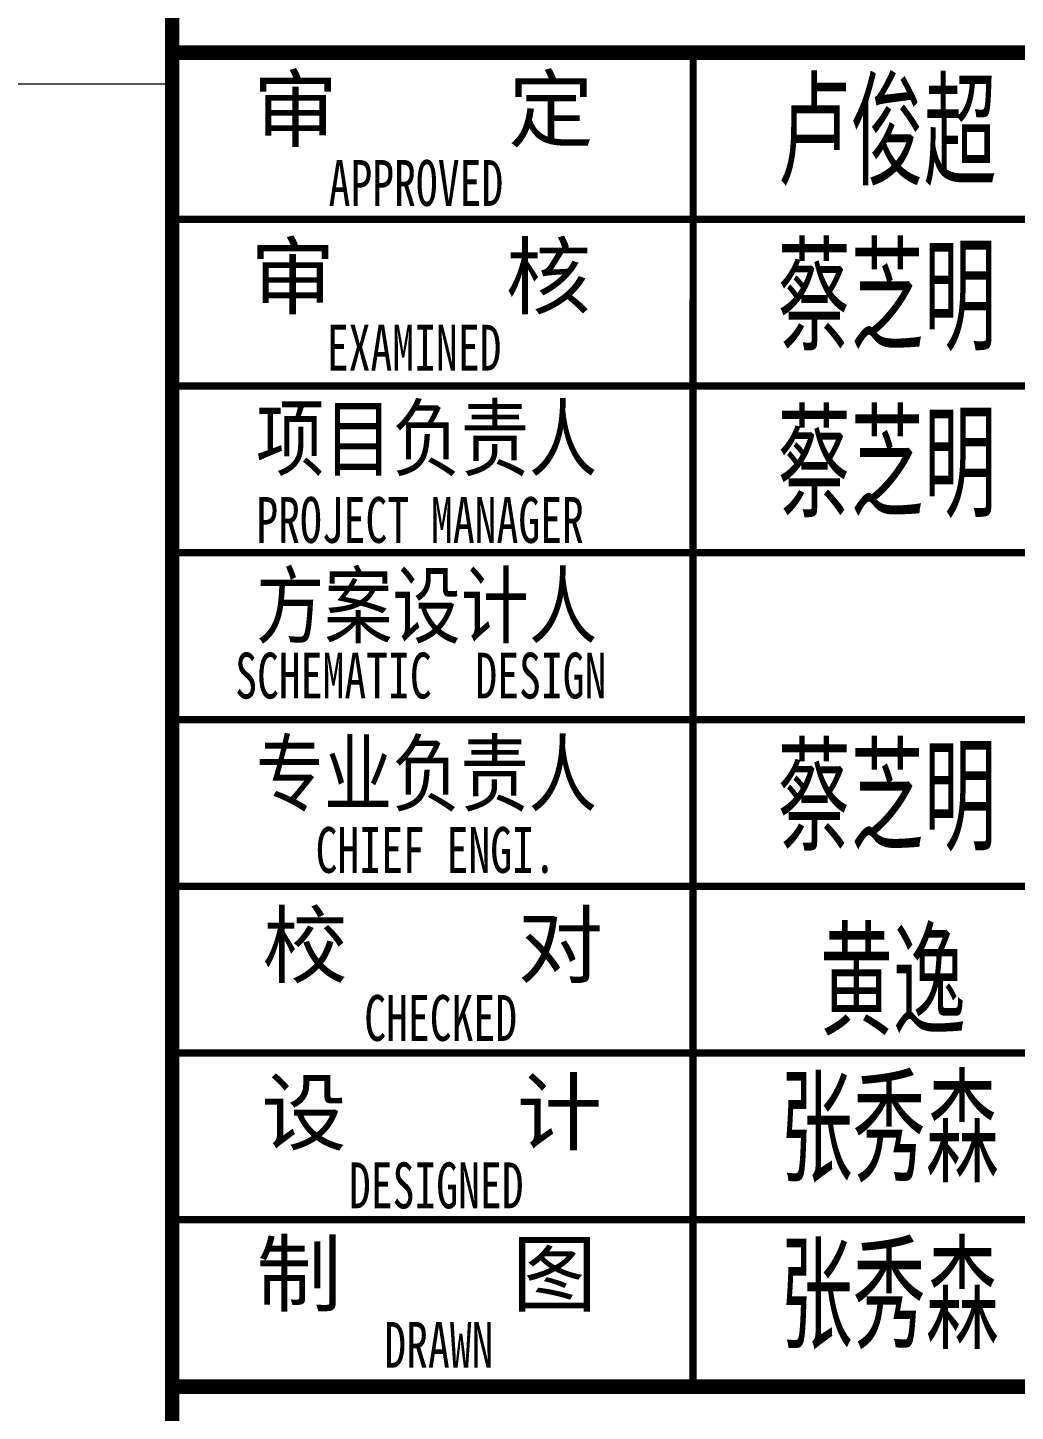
# Model space of a CAD drawing. Extents: x 1188826 to 1909461, y 608442 to 1651179.
# Drawn here: x 1547375 to 1552114, y 1042792 to 1049430 of the extents above; entities that cross this region are included whole.
import ezdxf
from ezdxf.enums import TextEntityAlignment as Align

# ---------------------------------------------------------------- set-up
doc = ezdxf.new("R2010")
doc.units = 0
doc.header["$LTSCALE"] = 1000
doc.header["$MEASUREMENT"] = 0
doc.linetypes.add('ACAD_ISO10W100', pattern=[18.5, 12, -3, 0.5, -3])
doc.linetypes.add('DOTE', pattern=[2.42, 2, -0.2, 0.02, -0.2])
doc.layers.add('DOTE', color=19, linetype='DOTE', lineweight=9)
doc.layers.add('WALL', color=9, linetype='Continuous', lineweight=40)
doc.layers.add('图框', color=140, linetype='Continuous')
doc.layers.add('图签文字', color=147, linetype='Continuous')
doc.styles.add('建筑图签-1', font='simhei.ttf', dxfattribs={"width": 0.7})
doc.styles.add('建筑图签-2', font='TXT.shx', dxfattribs={"width": 0.5, "bigfont": 'HZTXT.shx'})

# ---------------------------------------------------------------- blocks, each defined once
blk = doc.blocks.new('tq5113')
at = {"layer": '图框'}
for points, const_width in [([(0, 0), (0, 57400)], 70), ([(7000, 13200.3), (0, 13200.3)], 70), ([(0, 13200.3), (7000, 13200.3)], 70), ([(2499.5, 6800.3), (2500, 13200.3)], 35), ([(0, 12400.3), (7000, 12400.3)], 35), ([(0, 11600.3), (7000, 11600.3)], 35), ([(0, 10800.3), (7000, 10800.3)], 35), ([(0, 10000.3), (7000, 10000.3)], 35), ([(0, 9200.3), (7000, 9200.3)], 35), ([(0, 8400.3), (7000, 8400.3)], 35), ([(0, 7600.3), (7000, 7600.3)], 35), ([(0, 6800.3), (7000, 6800.3)], 70)]:
    blk.add_lwpolyline(points, dxfattribs=dict(at, const_width=const_width))
at = {"layer": '图框', "style": '建筑图签-1', "width": 0.7}
for s, p in [('APPROVED ', (750.6, 12464.7)), ('EXAMINED  ', (742, 11674.2, -1799)), ('PROJECT MANAGER', (403.9, 10848, -1799)), ('SCHEMATIC  DESIGN', (302.6, 10101.4, -1799))]:
    blk.add_text(s, height=220, dxfattribs=at).set_placement(p)
for s, p in [('CHIEF ENGI.', (1264.5, 9374.8)), ('CHECKED  ', (1393, 8568.8)), ('DESIGNED ', (1319.6, 7765.5)), (' DRAWN   ', (1384.6, 7000.5))]:
    blk.add_text(s, height=220, dxfattribs=at).set_placement(p, align=Align.MIDDLE)
at = {"layer": '图签文字', "color": 7, "style": '建筑图签-1'}
for s, p in [('审    定', (387.7, 12779.2)), ('审    核', (374.6, 11976.9)), ('校    对', (433.3, 8768.2)), ('设    计', (427.9, 7966.5)), ('制    图', (404.9, 7191.7))]:
    blk.add_text(s, height=300, dxfattribs=at).set_placement(p)
at = {"layer": '图签文字', "color": 1, "style": '建筑图签-2', "width": 0.7}
for s, p in [('卢俊超', (2906.2, 12561.9)), ('蔡芝明', (2906.2, 11770.9)), ('蔡芝明', (2906.2, 10970.9)), ('蔡芝明', (2906.2, 9370.9)), ('黄逸', (3108.2, 8486.2)), ('张秀森', (2916.3, 7780.4)), ('张秀森', (2916.3, 6980.4))]:
    blk.add_text(s, height=500, dxfattribs=at).set_placement(p)
at = {"layer": '图签文字', "color": 7, "style": '建筑图签-1', "width": 0.8}
for s, p in [('项目负责人', (402.5, 11200.7)), ('方案设计人', (402.5, 10398.1)), ('专业负责人', (401.2, 9591.6))]:
    blk.add_text(s, height=300, dxfattribs=at).set_placement(p)

msp = doc.modelspace()

# ---------------------------------------------------------------- linework, layer by layer
at = {"layer": 'DOTE', "linetype": 'ACAD_ISO10W100', "ltscale": 100}
msp.add_line((1548068.4, 1049159.3), (1533538.6, 1049159.3), dxfattribs=at)

# ---------------------------------------------------------------- block references
at = {"layer": 'WALL'}
msp.add_blockref('tq5113', (1548068.4, 1036110.3), dxfattribs=at)

doc.saveas('drawing.dxf')
